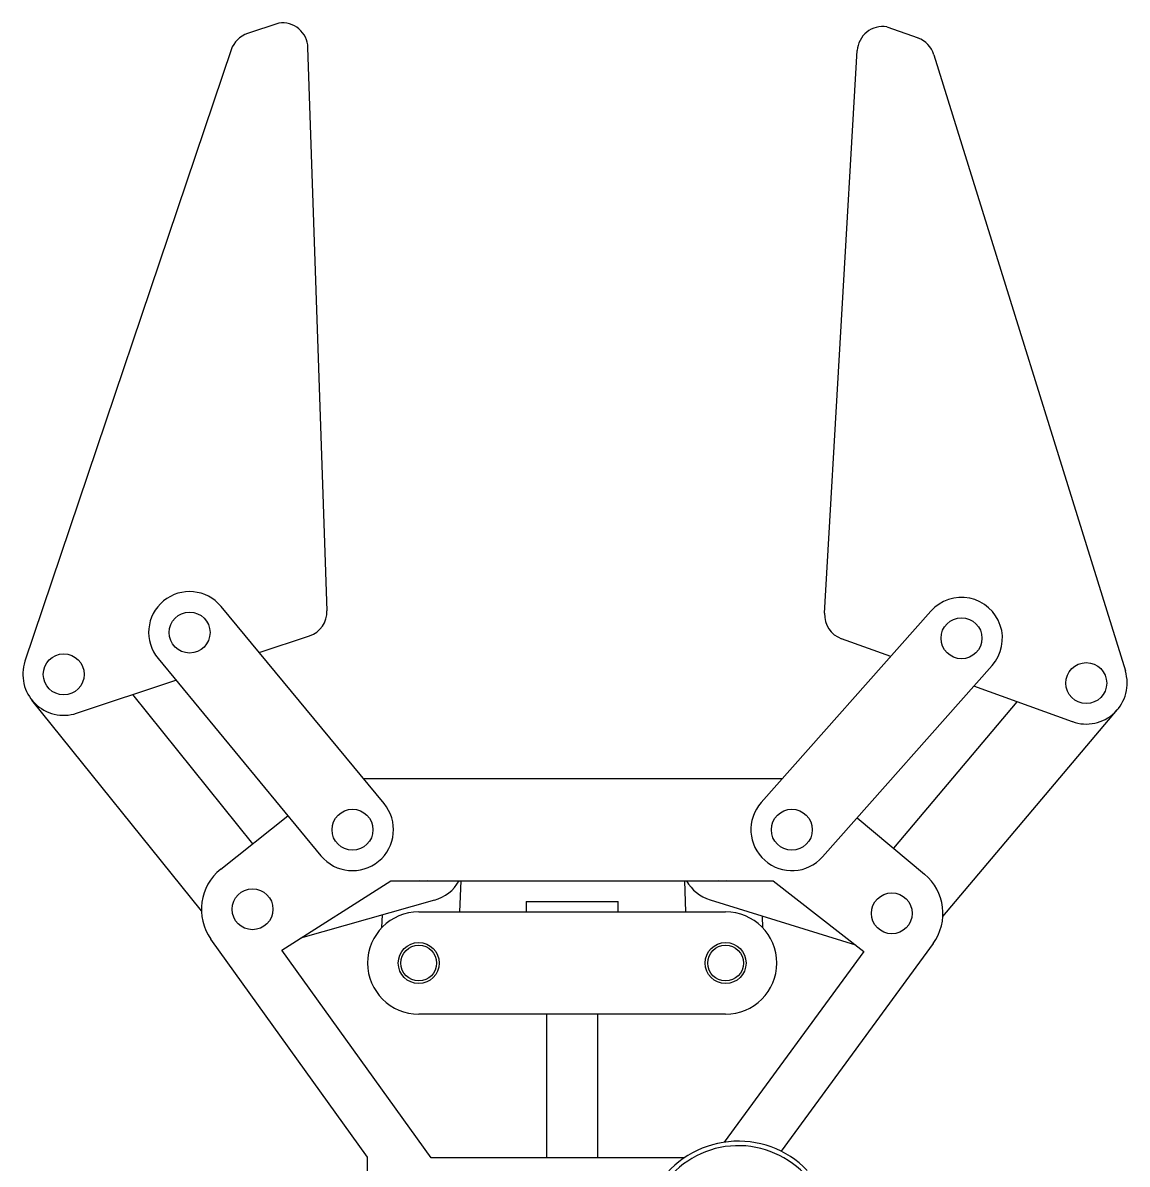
# Model space of a CAD drawing. Header units: millimetres. Extents: x -2889 to 8174, y 2447 to 8478.
# Drawn here: x 2740.99 to 2758.26, y 3474.85 to 3492.7 of the extents above; entities that cross this region are included whole.
import ezdxf

# ---------------------------------------------------------------- set-up
doc = ezdxf.new("R2010")
doc.units = ezdxf.units.MM

msp = doc.modelspace()

# ---------------------------------------------------------------- linework, layer by layer
at = {"color": 7, "linetype": 'Continuous', "lineweight": 25}
for p, q in [((2744.994, 3492.691), (2744.503, 3492.528)), ((2754.505, 3492.632), (2754.992, 3492.458)), ((2744.249, 3492.273), (2741.022, 3482.712)), ((2745.747, 3483.502), (2745.448, 3492.309)), ((2753.531, 3483.464), (2754.042, 3492.261)), ((2755.24, 3492.196), (2758.235, 3482.56)), ((2746.639, 3480.486), (2744.091, 3483.568)), ((2755.193, 3483.495), (2752.539, 3480.502)), ((2744.686, 3482.848), (2745.473, 3483.109)), ((2754.566, 3482.788), (2753.795, 3483.065)), ((2743.104, 3482.753), (2745.653, 3479.67)), ((2753.497, 3479.653), (2756.151, 3482.646)), ((2741.83, 3481.9), (2743.383, 3482.415)), ((2742.705, 3482.19), (2744.582, 3479.856)), ((2757.408, 3481.767), (2755.863, 3482.322)), ((2743.782, 3478.807), (2741.13, 3482.106)), ((2756.54, 3482.079), (2754.607, 3479.791)), ((2755.381, 3478.723), (2758.113, 3481.957)), ((2746.315, 3480.878), (2752.872, 3480.878)), ((2744.084, 3479.46), (2745.135, 3480.296)), ((2754.04, 3480.266), (2755.095, 3479.383)), ((2745.04, 3478.196), (2746.746, 3479.278)), ((2746.746, 3479.278), (2752.728, 3479.278)), ((2747.841, 3479.278), (2747.819, 3478.793)), ((2751.339, 3479.278), (2751.355, 3478.793)), ((2752.728, 3479.278), (2754.146, 3478.174)), ((2747.429, 3478.975), (2745.332, 3478.381)), ((2748.862, 3478.953), (2748.862, 3478.793)), ((2748.862, 3478.953), (2750.302, 3478.953)), ((2750.302, 3478.793), (2750.302, 3478.953)), ((2751.739, 3478.981), (2754.015, 3478.276)), ((2747.182, 3478.793), (2751.982, 3478.793)), ((2746.606, 3478.549), (2746.615, 3478.745)), ((2752.564, 3478.542), (2752.558, 3478.727)), ((2746.382, 3474.957), (2743.932, 3478.367)), ((2755.227, 3478.297), (2752.85, 3475.05)), ((2747.375, 3474.946), (2745.04, 3478.196)), ((2754.146, 3478.174), (2751.962, 3475.19)), ((2751.982, 3477.193), (2747.182, 3477.193)), ((2749.182, 3477.193), (2749.182, 3474.946)), ((2749.982, 3474.946), (2749.982, 3477.193)), ((2746.382, 3472.957), (2746.382, 3474.957)), ((2751.337, 3474.946), (2747.375, 3474.946))]:
    msp.add_line(p, q, dxfattribs=at)
at = {"color": 7, "linetype": 'Continuous', "lineweight": 25, "flags": 128}
for points in [[(2747.319, 3479.278), (2747.26, 3479.271), (2747.19, 3479.278)], [(2751.99, 3479.278), (2751.966, 3479.274), (2751.868, 3479.278)]]:
    msp.add_lwpolyline(points, dxfattribs=at)
at = {"color": 7, "linetype": 'Continuous', "lineweight": 25}
for centre, radius in [((2743.597, 3483.161), 0.32), ((2755.672, 3483.071), 0.32), ((2741.629, 3482.507), 0.32), ((2757.624, 3482.37), 0.32), ((2746.146, 3480.078), 0.32), ((2753.018, 3480.078), 0.32), ((2744.582, 3478.834), 0.32), ((2754.582, 3478.77), 0.32), ((2747.182, 3477.993), 0.32), ((2747.182, 3477.993), 0.28), ((2751.982, 3477.993), 0.32), ((2751.982, 3477.993), 0.28)]:
    msp.add_circle(centre, radius, dxfattribs=at)
for centre, radius, start, end in [((2745.049, 3492.295), 0.4, 1.9418, 97.8165), ((2744.629, 3492.149), 0.4, 108.3677, 161.9269), ((2754.441, 3492.237), 0.4, 80.7993, 176.6741), ((2754.857, 3492.081), 0.4, 16.689, 70.2481), ((2743.597, 3483.161), 0.64, 39.5807, 219.5807), ((2755.672, 3483.071), 0.64, 318.4376, 138.4376), ((2745.347, 3483.489), 0.4, 288.3677, 1.9418), ((2753.93, 3483.441), 0.4, 176.6741, 250.2481), ((2741.629, 3482.507), 0.64, 161.3501, 288.3677), ((2757.624, 3482.37), 0.64, 250.2481, 17.2658), ((2746.146, 3480.078), 0.64, 219.5807, 39.5807), ((2753.018, 3480.078), 0.64, 138.4376, 318.4376), ((2744.582, 3478.834), 0.8, 128.494, 215.6886), ((2754.582, 3478.77), 0.8, 323.7934, 50.0937), ((2747.254, 3479.591), 0.64, 285.8201, 330.6772), ((2751.929, 3479.592), 0.64, 209.4005, 252.7822), ((2747.182, 3477.993), 0.8, 90, 270), ((2751.982, 3477.993), 0.8, 270, 90), ((2752.182, 3473.707), 1.5, 44.0792, 147.769), ((2752.182, 3473.707), 1.43, 44.0792, 145.9829)]:
    msp.add_arc(centre, radius, start, end, dxfattribs=at)

doc.saveas('drawing.dxf')
